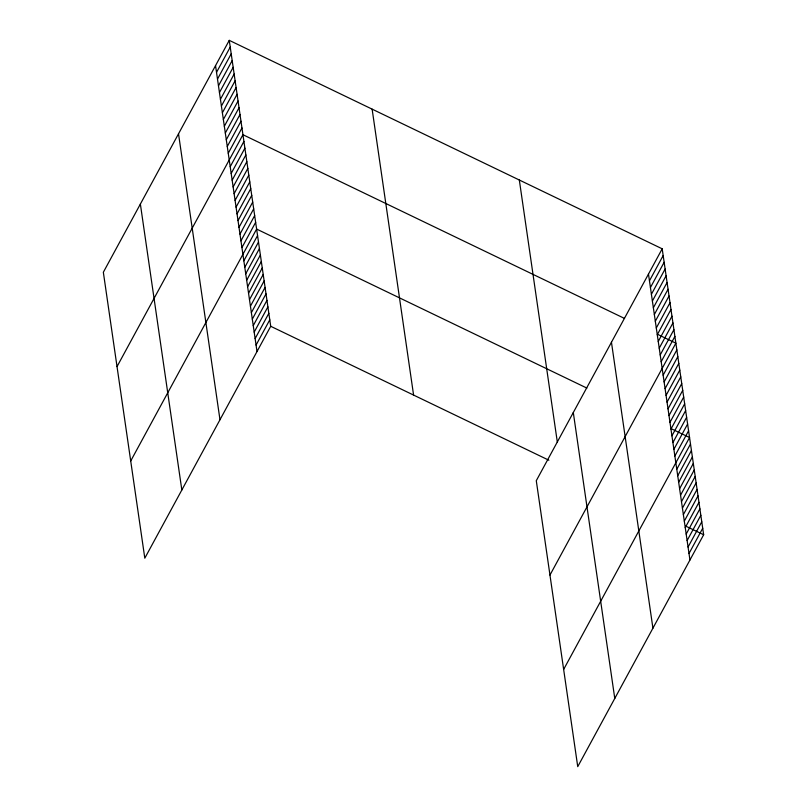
<?xml version="1.0" encoding="UTF-8"?>
<svg xmlns="http://www.w3.org/2000/svg" width="807" height="807" viewBox="0 0 807 807"><rect width="100%" height="100%" fill="white"/><g stroke="black" fill="none" stroke-linecap="round" stroke-linejoin="round"><path stroke-width="1.21" d="M229.259 40.35L103.346 272.252L144.806 558.192L270.718 326.29L229.259 40.35L662.194 248.808L703.654 534.748L577.741 766.65L536.282 480.71L662.194 248.808M216.518 72.348L230.237 47.088M217.497 79.086L231.206 53.827M218.475 85.824L232.184 60.565M219.454 92.573L233.162 67.314M220.432 99.311L234.141 74.052M221.411 106.05L235.119 80.791M222.379 112.788L236.098 87.529M223.357 119.527L237.076 94.268M224.336 126.265L238.055 101.006M225.314 133.014L239.033 107.755M226.293 139.752L240.002 114.493M227.271 146.491L240.98 121.232M228.25 153.229L241.959 127.97M117.025 366.61L242.937 134.708L624.527 318.442M230.207 166.706L243.916 141.447M231.175 173.455L244.894 148.195M232.154 180.193L245.873 154.934M233.132 186.931L246.851 161.672M234.111 193.67L247.83 168.411M235.089 200.408L248.808 175.149M236.068 207.147L249.777 181.888M237.046 213.885L250.755 188.636M238.025 220.634L251.734 195.375M239.003 227.372L252.712 202.113M239.982 234.111L253.691 208.852M240.95 240.849L254.669 215.59M241.929 247.588L255.648 222.329M130.714 460.979L256.626 229.077L586.871 388.086M243.845 260.812L257.564 235.553M244.793 267.299L258.502 242.039M245.732 273.775L259.44 248.516M246.67 280.261L260.379 255.002M247.608 286.737L261.327 261.478M248.546 293.223L262.265 267.964M249.484 299.7L263.203 274.441M250.432 306.186L264.141 280.927M251.37 312.662L265.079 287.403M252.309 319.148L266.017 293.889M253.247 325.625L266.966 300.365M254.185 332.111L267.904 306.852M255.133 338.587L268.842 313.328M256.071 345.073L269.78 319.814M649.453 280.806L663.172 255.547M650.432 287.544L664.141 262.285M651.41 294.283L665.119 269.024M652.389 301.021L666.098 275.762M653.367 307.76L667.076 282.5M654.346 314.498L668.055 289.249M655.314 321.247L669.033 295.987M656.293 327.985L670.012 302.726M657.271 334.723L670.99 309.464M658.25 341.462L671.969 316.203M659.228 348.2L672.947 322.941M660.207 354.939L673.916 329.69M661.185 361.687L674.894 336.428M549.96 575.068L675.873 343.167L658.018 334.562M663.142 375.164L676.851 349.905M664.121 381.903L677.83 356.644M665.089 388.641L678.808 363.382M666.068 395.38L679.787 370.12M667.046 402.128L680.765 376.869M668.025 408.867L681.744 383.607M669.003 415.605L682.722 390.346M669.981 422.343L683.69 397.084M670.96 429.082L684.669 403.823M671.938 435.82L685.647 410.561M672.917 442.569L686.626 417.31M673.895 449.307L687.604 424.048M674.864 456.046L688.583 430.787M563.649 669.427L689.561 437.525L671.696 428.931M676.78 469.271L690.499 444.011M677.729 475.747L691.438 450.488M678.667 482.233L692.376 456.974M679.605 488.709L693.314 463.45M680.543 495.195L694.262 469.936M681.481 501.672L695.2 476.412M682.429 508.158L696.138 482.899M683.368 514.634L697.077 489.375M684.306 521.12L698.015 495.861M685.244 527.596L698.963 502.337M686.182 534.083L699.901 508.824M687.12 540.559L700.839 515.3M688.068 547.045L701.777 521.786M689.007 553.521L702.715 528.262M270.718 326.29L548.881 460.222M685.799 526.154L703.654 534.748M648.475 274.057L689.945 560.008M611.454 342.259L652.924 628.199M573.303 412.508L614.773 698.458M519.325 180.011L557.344 442.196M372.128 109.137L413.588 395.087M215.54 65.609L257.009 351.549M178.518 133.801L219.978 419.741M140.368 204.06L181.837 490"/></g></svg>
